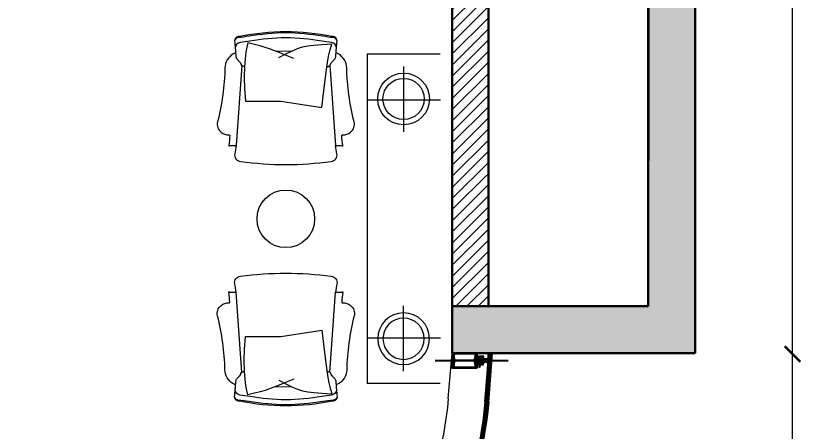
# Model space of a CAD drawing. Header units: metres. Extents: x -6536.4 to -6472.4, y -4878.1 to -4801.3.
# Drawn here: x -6494.467 to -6489.472, y -4828.938 to -4826.296 of the extents above; entities that cross this region are included whole.
import ezdxf

# ---------------------------------------------------------------- set-up
doc = ezdxf.new("R2010")
doc.units = ezdxf.units.M
doc.linetypes.add('CACHE2', pattern=[4.7625, 3.175, -1.5875])
doc.layers.get('DefPoints').update_dxf_attribs({"lineweight": 5, "true_color": 0x7a7a7a})
for name, color, linetype, lineweight in [('$0$A-Murs', 7, 'Continuous', 30), ('A-Murs', 7, 'Continuous', 30), ('A-MURS RIDEAUUX', 150, 'Continuous', 25), ('COTATION', 7, 'Continuous', 13), ('COTE', 1, 'Continuous', 18), ('MEUBLE', 103, 'Continuous', 9), ('MUR', 7, 'Continuous', 35), ('POLYLINE FP', 150, 'Continuous', 15)]:
    doc.layers.add(name, color=color, linetype=linetype, lineweight=lineweight)
doc.styles.add('AUDIT_D_110913140258-15', font='verdana.ttf')
doc.dimstyles.new('ABDOU  1-100', dxfattribs={"dimtxt": 0.3, "dimasz": 0.1, "dimexe": 1.8, "dimexo": 0, "dimgap": 0.05, "dimtad": 1, "dimdec": 0, "dimlfac": 100, "dimrnd": 0.01, "dimzin": 9, "dimdsep": 46, "dimtxsty": 'AUDIT_D_110913140258-15', "dimblk": 'ARCHTICK', "dimcen": 1.5, "dimse1": 1, "dimse2": 1, "dimclrd": 256, "dimclre": 256, "dimclrt": 256, "dimadec": 0, "dimazin": 0, "dimtfac": 10, "dimtdec": 0, "dimtix": 1, "dimtmove": 2, "dimatfit": 3, "dimldrblk": 'ARCHTICK', "dimfxl": 0.2, "dimtolj": 1, "dimlwd": -1, "dimarcsym": 0})
pattern_1 = [(45, (-9.6793684, 18.2487164), (-0.00088388348, 0.00088388348), []), (135, (-9.6793684, 18.2487164), (-0.00265165043, 0.00088388348), [0.003125, -0.001875])]

# ---------------------------------------------------------------- blocks, each defined once
blk = doc.blocks.new('A$C6B611F1D')
at = {"layer": 'COTE', "color": 0, "linetype": 'ByBlock', "lineweight": -2}
for p, q in [((-2.2, 0.6), (-2.2, -1.2)), ((1.5, 0.8), (-2, 0.8)), ((1.6, -1.2), (1.6, 0.6)), ((-2, -1.4), (1.5, -1.4))]:
    blk.add_line(p, q, dxfattribs=at)
for centre, start, end in [((-2, 0.6), 90, 180), ((1.5, 0.6), 0, 90), ((-2, -1.2), 180, 270), ((1.5, -1.2), 270, 0)]:
    blk.add_arc(centre, 0.15, start, end, dxfattribs=at)
blk = doc.blocks.new('*U130')
at = {"color": 0, "linetype": 'ByBlock'}
blk.add_lwpolyline([(0.0445, 0), (-0.0445, 0), (-0.0445, -0.0025, 0.366443), (-0.0424, -0.0049), (-0.009, -0.0105, -0.366443), (-0.0024, -0.0183), (-0.0024, -0.1341, -0.366443), (-0.009, -0.1419), (-0.0424, -0.1475, 0.366443), (-0.0445, -0.1499), (-0.0445, -0.1524), (0.0445, -0.1524), (0.0445, -0.1499, 0.366443), (0.0424, -0.1475), (0.009, -0.1419, -0.366443), (0.0024, -0.1341), (0.0024, -0.0183, -0.366443), (0.009, -0.0105), (0.0424, -0.0049, 0.366443), (0.0445, -0.0025)], format="xyb", close=True, dxfattribs=at)
blk = doc.blocks.new('profil111')
at = {"linetype": 'ByBlock', "lineweight": -2}
h = blk.add_hatch(dxfattribs=at)
h.set_pattern_fill('ANSI38', color=0, scale=0.01, style=0)
h.set_pattern_definition(pattern_1)
h.paths.add_polyline_path([(-0.0303, -0.2358), (-0.0324, -0.2296), (-0.0203, -0.2296), (-0.0175, -0.2358)])
h.paths.add_polyline_path([(-0.0154, -0.2358), (-0.0175, -0.2358), (-0.0203, -0.2296), (-0.0154, -0.2296)])
h.paths.add_polyline_path([(-0.0303, -0.2358), (-0.0326, -0.2358), (-0.0326, -0.2296), (-0.0324, -0.2296)])
h = blk.add_hatch(dxfattribs=at)
h.set_pattern_fill('ANSI38', color=0, scale=0.01, style=0)
h.set_pattern_definition(pattern_1)
h.paths.add_polyline_path([(0.0303, -0.2358), (0.0324, -0.2296), (0.0203, -0.2296), (0.0175, -0.2358)])
h.paths.add_polyline_path([(0.0154, -0.2358), (0.0175, -0.2358), (0.0203, -0.2296), (0.0154, -0.2296)])
h.paths.add_polyline_path([(0.0303, -0.2358), (0.0326, -0.2358), (0.0326, -0.2296), (0.0324, -0.2296)])
at = {"color": 0, "linetype": 'CACHE2', "lineweight": -2}
blk.add_line((0, 0.1089), (0, -0.3559), dxfattribs=at)
at = {"color": 0, "linetype": 'ByBlock', "lineweight": -2}
for p, q in [((-0.0457, 0), (0.0457, 0)), ((-0.0467, -0.1577), (-0.0467, -0.001)), ((-0.0447, -0.004), (-0.0447, -0.1427)), ((-0.0447, -0.004), (-0.0447, -0.0105)), ((-0.0447, -0.0105), (-0.0375, -0.0105)), ((-0.0427, -0.018), (-0.0447, -0.018)), ((0.0437, -0.003), (-0.0436, -0.003)), ((-0.0427, -0.012), (-0.0427, -0.018)), ((-0.0375, -0.012), (-0.0427, -0.012)), ((-0.0375, -0.0105), (-0.0375, -0.012)), ((0.0374, -0.0105), (0.0446, -0.0105)), ((0.0374, -0.012), (0.0374, -0.0105)), ((0.0426, -0.012), (0.0374, -0.012)), ((0.0426, -0.018), (0.0426, -0.012)), ((0.0446, -0.018), (0.0426, -0.018)), ((0.0446, -0.1427), (0.0446, -0.004)), ((0.0446, -0.0105), (0.0446, -0.004)), ((0.0466, -0.001), (0.0466, -0.1575)), ((-0.0447, -0.1427), (-0.0427, -0.1427)), ((-0.0427, -0.1427), (-0.0427, -0.1487)), ((-0.0427, -0.1487), (-0.0375, -0.1487)), ((-0.0375, -0.1487), (-0.0375, -0.1502)), ((0.0374, -0.1502), (0.0374, -0.1487)), ((0.0374, -0.1487), (0.0426, -0.1487)), ((0.0426, -0.1487), (0.0426, -0.1427)), ((0.0426, -0.1427), (0.0446, -0.1427)), ((-0.0052, -0.1577), (-0.0467, -0.1577)), ((-0.0375, -0.1502), (-0.0447, -0.1502)), ((-0.0447, -0.1502), (-0.0447, -0.1552)), ((-0.0445, -0.1554), (0.0444, -0.1554)), ((-0.0265, -0.1774), (-0.0265, -0.1961)), ((-0.0263, -0.1772), (-0.0242, -0.1772)), ((-0.0263, -0.1963), (-0.0242, -0.1963)), ((-0.026, -0.1579), (-0.026, -0.1725)), ((-0.0258, -0.1727), (-0.0227, -0.1727)), ((-0.0245, -0.1579), (-0.0245, -0.1665)), ((-0.0245, -0.171), (-0.0245, -0.1684)), ((-0.0142, -0.1667), (-0.0243, -0.1667)), ((-0.0243, -0.1682), (-0.0157, -0.1682)), ((-0.0243, -0.1712), (-0.0227, -0.1712)), ((-0.024, -0.1774), (-0.024, -0.1792)), ((-0.024, -0.1961), (-0.024, -0.1943)), ((-0.0219, -0.1794), (-0.0238, -0.1794)), ((-0.0219, -0.1941), (-0.0238, -0.1941)), ((-0.0225, -0.1714), (-0.0225, -0.1725)), ((-0.0217, -0.1774), (-0.0217, -0.1792)), ((-0.0217, -0.1943), (-0.0217, -0.1963)), ((-0.0215, -0.1772), (-0.0112, -0.1772)), ((-0.0215, -0.1965), (-0.0202, -0.1965)), ((-0.02, -0.1869), (-0.02, -0.186)), ((-0.02, -0.1963), (-0.02, -0.1869)), ((-0.0198, -0.1857), (-0.011, -0.1857)), ((-0.0198, -0.1867), (-0.0112, -0.1867)), ((-0.0175, -0.1725), (-0.0175, -0.1714)), ((-0.0173, -0.1712), (-0.0157, -0.1712)), ((-0.0142, -0.1727), (-0.0173, -0.1727)), ((-0.0155, -0.171), (-0.0155, -0.1684)), ((-0.014, -0.1669), (-0.014, -0.1725)), ((-0.011, -0.1774), (-0.011, -0.1865)), ((0.0124, -0.1798), (-0.0095, -0.1798)), ((-0.005, -0.1579), (-0.005, -0.1935)), ((-0.0048, -0.1937), (-0.0028, -0.1937)), ((-0.0026, -0.1579), (-0.0026, -0.1585)), ((-0.0026, -0.1585), (-0.0023, -0.1585)), ((-0.0026, -0.1593), (-0.0026, -0.1601)), ((-0.0023, -0.1593), (-0.0026, -0.1593)), ((-0.0026, -0.1601), (-0.0023, -0.1601)), ((-0.0026, -0.1609), (-0.0026, -0.1617)), ((-0.0023, -0.1609), (-0.0026, -0.1609)), ((-0.0026, -0.1617), (-0.0023, -0.1617)), ((-0.0026, -0.1625), (-0.0026, -0.1633)), ((-0.0023, -0.1625), (-0.0026, -0.1625)), ((-0.0026, -0.1633), (-0.0023, -0.1633)), ((-0.0026, -0.1641), (-0.0026, -0.1649)), ((-0.0023, -0.1641), (-0.0026, -0.1641)), ((-0.0026, -0.1649), (-0.0023, -0.1649)), ((-0.0026, -0.1657), (-0.0026, -0.1665)), ((-0.0023, -0.1657), (-0.0026, -0.1657)), ((-0.0026, -0.1665), (-0.0023, -0.1665)), ((-0.0026, -0.1673), (-0.0026, -0.1681)), ((-0.0023, -0.1673), (-0.0026, -0.1673)), ((-0.0026, -0.1681), (-0.0023, -0.1681)), ((-0.0023, -0.1689), (-0.0026, -0.1689)), ((-0.0026, -0.1689), (-0.0026, -0.1697)), ((-0.0026, -0.1697), (-0.0023, -0.1697)), ((-0.0023, -0.1705), (-0.0026, -0.1705)), ((-0.0026, -0.1705), (-0.0026, -0.1713)), ((-0.0026, -0.1713), (-0.0023, -0.1713)), ((-0.0023, -0.1721), (-0.0026, -0.1721)), ((-0.0026, -0.1721), (-0.0026, -0.1729)), ((-0.0026, -0.1729), (-0.0023, -0.1729)), ((-0.0023, -0.1737), (-0.0026, -0.1737)), ((-0.0026, -0.1737), (-0.0026, -0.174)), ((-0.0026, -0.1761), (-0.0026, -0.1755)), ((-0.0026, -0.1761), (-0.0023, -0.1761)), ((-0.0026, -0.1777), (-0.0026, -0.1769)), ((-0.0026, -0.1769), (-0.0023, -0.1769)), ((-0.0023, -0.1777), (-0.0026, -0.1777)), ((-0.0026, -0.1793), (-0.0026, -0.1785)), ((-0.0026, -0.1785), (-0.0023, -0.1785)), ((-0.0026, -0.1793), (-0.0023, -0.1793)), ((-0.0026, -0.1809), (-0.0026, -0.1801)), ((-0.0026, -0.1801), (-0.0023, -0.1801)), ((-0.0023, -0.1809), (-0.0026, -0.1809)), ((-0.0026, -0.1825), (-0.0026, -0.1817)), ((-0.0026, -0.1817), (-0.0023, -0.1817)), ((-0.0026, -0.1825), (-0.0023, -0.1825)), ((-0.0026, -0.1841), (-0.0026, -0.1833)), ((-0.0026, -0.1833), (-0.0023, -0.1833)), ((-0.0023, -0.1841), (-0.0026, -0.1841)), ((-0.0026, -0.1857), (-0.0026, -0.1849)), ((-0.0026, -0.1849), (-0.0023, -0.1849)), ((-0.0026, -0.1857), (-0.0023, -0.1857)), ((-0.0026, -0.1873), (-0.0026, -0.1865)), ((-0.0026, -0.1865), (-0.0023, -0.1865)), ((-0.0023, -0.1873), (-0.0026, -0.1873)), ((-0.0026, -0.1889), (-0.0026, -0.1881)), ((-0.0026, -0.1881), (-0.0023, -0.1881)), ((-0.0026, -0.1889), (-0.0023, -0.1889)), ((-0.0026, -0.1905), (-0.0026, -0.1897)), ((-0.0026, -0.1897), (-0.0023, -0.1897)), ((-0.0023, -0.1905), (-0.0026, -0.1905)), ((-0.0026, -0.1921), (-0.0026, -0.1913)), ((-0.0026, -0.1913), (-0.0023, -0.1913)), ((-0.0026, -0.1921), (-0.0023, -0.1921)), ((-0.0026, -0.1935), (-0.0026, -0.1929)), ((-0.0026, -0.1929), (-0.0023, -0.1929)), ((0.0024, -0.1577), (-0.0024, -0.1577)), ((-0.0024, -0.1742), (0.0019, -0.1742)), ((-0.0024, -0.1753), (0.0024, -0.1753)), ((-0.0021, -0.1587), (-0.0021, -0.1591)), ((-0.0021, -0.1603), (-0.0021, -0.1607)), ((-0.0021, -0.1619), (-0.0021, -0.1623)), ((-0.0021, -0.1635), (-0.0021, -0.1639)), ((-0.0021, -0.1651), (-0.0021, -0.1655)), ((-0.0021, -0.1667), (-0.0021, -0.1671)), ((-0.0021, -0.1683), (-0.0021, -0.1687)), ((-0.0021, -0.1699), (-0.0021, -0.1703)), ((-0.0021, -0.1715), (-0.0021, -0.1719)), ((-0.0021, -0.1731), (-0.0021, -0.1735)), ((-0.0021, -0.1767), (-0.0021, -0.1763)), ((-0.0021, -0.1783), (-0.0021, -0.1779)), ((-0.0021, -0.1799), (-0.0021, -0.1795)), ((-0.0021, -0.1815), (-0.0021, -0.1811)), ((-0.0021, -0.1831), (-0.0021, -0.1827)), ((-0.0021, -0.1847), (-0.0021, -0.1843)), ((-0.0021, -0.1863), (-0.0021, -0.1859)), ((-0.0021, -0.1879), (-0.0021, -0.1875)), ((-0.0021, -0.1895), (-0.0021, -0.1891)), ((-0.0021, -0.1911), (-0.0021, -0.1907)), ((-0.0021, -0.1927), (-0.0021, -0.1923)), ((0.0021, -0.1595), (0.0021, -0.1591)), ((0.0021, -0.1611), (0.0021, -0.1607)), ((0.0021, -0.1627), (0.0021, -0.1623)), ((0.0021, -0.1643), (0.0021, -0.1639)), ((0.0021, -0.1659), (0.0021, -0.1655)), ((0.0021, -0.1675), (0.0021, -0.1671)), ((0.0021, -0.1691), (0.0021, -0.1687)), ((0.0021, -0.1707), (0.0021, -0.1703)), ((0.0021, -0.1723), (0.0021, -0.1719)), ((0.0021, -0.174), (0.0021, -0.1735)), ((0.0021, -0.1771), (0.0021, -0.1767)), ((0.0021, -0.1787), (0.0021, -0.1783)), ((0.0021, -0.1803), (0.0021, -0.1799)), ((0.0021, -0.1819), (0.0021, -0.1815)), ((0.0021, -0.1835), (0.0021, -0.1831)), ((0.0021, -0.1851), (0.0021, -0.1847)), ((0.0021, -0.1867), (0.0021, -0.1863)), ((0.0021, -0.1883), (0.0021, -0.1879)), ((0.0021, -0.1899), (0.0021, -0.1895)), ((0.0021, -0.1915), (0.0021, -0.1911)), ((0.0021, -0.1931), (0.0021, -0.1927)), ((0.0023, -0.1589), (0.0026, -0.1589)), ((0.0026, -0.1597), (0.0023, -0.1597)), ((0.0023, -0.1605), (0.0026, -0.1605)), ((0.0026, -0.1613), (0.0023, -0.1613)), ((0.0023, -0.1621), (0.0026, -0.1621)), ((0.0026, -0.1629), (0.0023, -0.1629)), ((0.0023, -0.1637), (0.0026, -0.1637)), ((0.0026, -0.1645), (0.0023, -0.1645)), ((0.0023, -0.1653), (0.0026, -0.1653)), ((0.0026, -0.1661), (0.0023, -0.1661)), ((0.0023, -0.1669), (0.0026, -0.1669)), ((0.0026, -0.1677), (0.0023, -0.1677)), ((0.0023, -0.1685), (0.0026, -0.1685)), ((0.0026, -0.1693), (0.0023, -0.1693)), ((0.0023, -0.1701), (0.0026, -0.1701)), ((0.0026, -0.1709), (0.0023, -0.1709)), ((0.0023, -0.1717), (0.0026, -0.1717)), ((0.0026, -0.1725), (0.0023, -0.1725)), ((0.0023, -0.1733), (0.0026, -0.1733)), ((0.0026, -0.1765), (0.0023, -0.1765)), ((0.0026, -0.1773), (0.0023, -0.1773)), ((0.0023, -0.1781), (0.0026, -0.1781)), ((0.0026, -0.1789), (0.0023, -0.1789)), ((0.0026, -0.1797), (0.0023, -0.1797)), ((0.0026, -0.1805), (0.0023, -0.1805)), ((0.0023, -0.1813), (0.0026, -0.1813)), ((0.0026, -0.1821), (0.0023, -0.1821)), ((0.0026, -0.1829), (0.0023, -0.1829)), ((0.0026, -0.1837), (0.0023, -0.1837)), ((0.0023, -0.1845), (0.0026, -0.1845)), ((0.0026, -0.1853), (0.0023, -0.1853)), ((0.0026, -0.1861), (0.0023, -0.1861)), ((0.0026, -0.1869), (0.0023, -0.1869)), ((0.0023, -0.1877), (0.0026, -0.1877)), ((0.0026, -0.1885), (0.0023, -0.1885)), ((0.0026, -0.1893), (0.0023, -0.1893)), ((0.0026, -0.1901), (0.0023, -0.1901)), ((0.0023, -0.1909), (0.0026, -0.1909)), ((0.0026, -0.1917), (0.0023, -0.1917)), ((0.0026, -0.1925), (0.0023, -0.1925)), ((0.0026, -0.1933), (0.0023, -0.1933)), ((0.0026, -0.1589), (0.0026, -0.1579)), ((0.0026, -0.1605), (0.0026, -0.1597)), ((0.0026, -0.1621), (0.0026, -0.1613)), ((0.0026, -0.1637), (0.0026, -0.1629)), ((0.0026, -0.1653), (0.0026, -0.1645)), ((0.0026, -0.1669), (0.0026, -0.1661)), ((0.0026, -0.1685), (0.0026, -0.1677)), ((0.0026, -0.1701), (0.0026, -0.1693)), ((0.0026, -0.1717), (0.0026, -0.1709)), ((0.0026, -0.1733), (0.0026, -0.1725)), ((0.0026, -0.1765), (0.0026, -0.1755)), ((0.0026, -0.1781), (0.0026, -0.1773)), ((0.0026, -0.1797), (0.0026, -0.1789)), ((0.0026, -0.1813), (0.0026, -0.1805)), ((0.0026, -0.1829), (0.0026, -0.1821)), ((0.0026, -0.1845), (0.0026, -0.1837)), ((0.0026, -0.1861), (0.0026, -0.1853)), ((0.0026, -0.1877), (0.0026, -0.1869)), ((0.0026, -0.1893), (0.0026, -0.1885)), ((0.0026, -0.1909), (0.0026, -0.1901)), ((0.0026, -0.1925), (0.0026, -0.1917)), ((0.0026, -0.1935), (0.0026, -0.1933)), ((0.0028, -0.1937), (0.0048, -0.1937)), ((0.005, -0.1935), (0.005, -0.1579)), ((0.005, -0.1579), (0.005, -0.1935)), ((0.0052, -0.1577), (0.0109, -0.1577)), ((0.0052, -0.1577), (0.0464, -0.1577)), ((0.011, -0.1774), (0.011, -0.1865)), ((0.0198, -0.1857), (0.011, -0.1857)), ((0.0149, -0.1664), (0.0111, -0.1578)), ((0.0215, -0.1772), (0.0112, -0.1772)), ((0.0198, -0.1867), (0.0112, -0.1867)), ((0.0138, -0.1669), (0.0138, -0.1727)), ((0.014, -0.1667), (0.0147, -0.1667)), ((0.014, -0.1669), (0.014, -0.1725)), ((0.0243, -0.1667), (0.0142, -0.1667)), ((0.0142, -0.1727), (0.0173, -0.1727)), ((0.0155, -0.171), (0.0155, -0.1684)), ((0.0243, -0.1682), (0.0157, -0.1682)), ((0.0173, -0.1712), (0.0157, -0.1712)), ((0.0175, -0.1725), (0.0175, -0.1714)), ((0.02, -0.1767), (0.02, -0.1755)), ((0.02, -0.1869), (0.02, -0.186)), ((0.02, -0.1963), (0.02, -0.1869)), ((0.0451, -0.1753), (0.0202, -0.1753)), ((0.0215, -0.1965), (0.0202, -0.1965)), ((0.0217, -0.1774), (0.0217, -0.1792)), ((0.0217, -0.1943), (0.0217, -0.1963)), ((0.0219, -0.1794), (0.0238, -0.1794)), ((0.0219, -0.1941), (0.0238, -0.1941)), ((0.0225, -0.1714), (0.0225, -0.1725)), ((0.0243, -0.1712), (0.0227, -0.1712)), ((0.0227, -0.1727), (0.0258, -0.1727)), ((0.024, -0.1774), (0.024, -0.1792)), ((0.024, -0.1961), (0.024, -0.1943)), ((0.0263, -0.1772), (0.0242, -0.1772)), ((0.0263, -0.1963), (0.0242, -0.1963)), ((0.0245, -0.1577), (0.0245, -0.1665)), ((0.0245, -0.171), (0.0245, -0.1684)), ((0.026, -0.1577), (0.026, -0.1725)), ((0.0265, -0.1774), (0.0265, -0.1961)), ((0.0446, -0.1502), (0.0374, -0.1502)), ((0.0446, -0.1552), (0.0446, -0.1502)), ((-0.0326, -0.2296), (-0.0326, -0.2359)), ((-0.0326, -0.2296), (-0.0154, -0.2296)), ((-0.0154, -0.2359), (-0.0154, -0.2296)), ((-0.0109, -0.2359), (-0.0109, -0.2294)), ((-0.0107, -0.2039), (-0.0107, -0.2062)), ((-0.0107, -0.2085), (-0.0107, -0.2062)), ((-0.0107, -0.2189), (-0.0107, -0.2213)), ((-0.0107, -0.2236), (-0.0107, -0.2213)), ((-0.0093, -0.203), (-0.0105, -0.2036)), ((-0.0093, -0.2093), (-0.0105, -0.2088)), ((-0.0093, -0.2181), (-0.0105, -0.2187)), ((-0.0093, -0.2244), (-0.0105, -0.2239)), ((-0.01, -0.2011), (-0.01, -0.1999)), ((-0.0083, -0.2014), (-0.0097, -0.2014)), ((-0.009, -0.2034), (-0.009, -0.2032)), ((-0.009, -0.209), (-0.009, -0.2091)), ((-0.009, -0.2185), (-0.009, -0.2183)), ((-0.009, -0.2241), (-0.009, -0.2242)), ((-0.0083, -0.2037), (-0.0087, -0.2037)), ((-0.0083, -0.2087), (-0.0087, -0.2087)), ((-0.0083, -0.2188), (-0.0087, -0.2188)), ((-0.0083, -0.2238), (-0.0087, -0.2238)), ((-0.008, -0.2034), (-0.008, -0.2017)), ((-0.008, -0.209), (-0.008, -0.2108)), ((-0.008, -0.2185), (-0.008, -0.2168)), ((-0.008, -0.2241), (-0.008, -0.2259)), ((-0.0078, -0.211), (-0.0065, -0.211)), ((-0.0078, -0.2261), (-0.0065, -0.2261)), ((-0.0077, -0.2165), (-0.0065, -0.2165)), ((-0.0055, -0.2049), (-0.0055, -0.2006)), ((-0.0055, -0.2075), (-0.0055, -0.21)), ((-0.0055, -0.22), (-0.0055, -0.2175)), ((-0.0055, -0.22), (-0.0055, -0.2175)), ((-0.0055, -0.2225), (-0.0055, -0.2251)), ((-0.0052, -0.2052), (0.0021, -0.2058)), ((-0.0052, -0.2072), (0.0021, -0.2066)), ((-0.0052, -0.2203), (0.0021, -0.2209)), ((-0.0052, -0.2222), (0.0021, -0.2217)), ((0.0052, -0.2052), (-0.0021, -0.2058)), ((0.0052, -0.2072), (-0.0021, -0.2066)), ((0.0052, -0.2203), (-0.0021, -0.2209)), ((0.0052, -0.2222), (-0.0021, -0.2217)), ((0.0055, -0.2049), (0.0055, -0.2006)), ((0.0055, -0.2049), (0.0055, -0.2006)), ((0.0055, -0.2075), (0.0055, -0.21)), ((0.0055, -0.2075), (0.0055, -0.21)), ((0.0055, -0.22), (0.0055, -0.2175)), ((0.0055, -0.22), (0.0055, -0.2175)), ((0.0055, -0.22), (0.0055, -0.2175)), ((0.0055, -0.22), (0.0055, -0.2175)), ((0.0055, -0.2225), (0.0055, -0.2251)), ((0.0055, -0.2225), (0.0055, -0.2251)), ((0.0078, -0.211), (0.0065, -0.211)), ((0.0078, -0.211), (0.0065, -0.211)), ((0.0077, -0.2165), (0.0065, -0.2165)), ((0.0077, -0.2165), (0.0065, -0.2165)), ((0.0077, -0.2261), (0.0065, -0.2261)), ((0.0078, -0.2261), (0.0065, -0.2261)), ((0.008, -0.2034), (0.008, -0.2017)), ((0.008, -0.2034), (0.008, -0.2017)), ((0.008, -0.209), (0.008, -0.2108)), ((0.008, -0.209), (0.008, -0.2108)), ((0.008, -0.2185), (0.008, -0.2168)), ((0.008, -0.2185), (0.008, -0.2168)), ((0.008, -0.2241), (0.008, -0.2258)), ((0.008, -0.2241), (0.008, -0.2259)), ((0.0083, -0.2014), (0.0097, -0.2014)), ((0.0083, -0.2014), (0.0097, -0.2014)), ((0.0083, -0.2037), (0.0087, -0.2037)), ((0.0083, -0.2037), (0.0087, -0.2037)), ((0.0083, -0.2087), (0.0087, -0.2087)), ((0.0083, -0.2087), (0.0087, -0.2087)), ((0.0083, -0.2188), (0.0087, -0.2188)), ((0.0083, -0.2188), (0.0087, -0.2188)), ((0.0083, -0.2238), (0.0087, -0.2238)), ((0.0083, -0.2238), (0.0087, -0.2238)), ((0.009, -0.2034), (0.009, -0.2032)), ((0.009, -0.2034), (0.009, -0.2032)), ((0.009, -0.209), (0.009, -0.2091)), ((0.009, -0.209), (0.009, -0.2091)), ((0.009, -0.2185), (0.009, -0.2183)), ((0.009, -0.2185), (0.009, -0.2183)), ((0.009, -0.2241), (0.009, -0.2242)), ((0.009, -0.2241), (0.009, -0.2242)), ((0.0093, -0.203), (0.0105, -0.2036)), ((0.0093, -0.203), (0.0105, -0.2036)), ((0.0093, -0.2093), (0.0105, -0.2088)), ((0.0093, -0.2093), (0.0105, -0.2088)), ((0.0093, -0.2181), (0.0105, -0.2187)), ((0.0093, -0.2181), (0.0105, -0.2187)), ((0.0093, -0.2244), (0.0105, -0.2239)), ((0.0093, -0.2244), (0.0105, -0.2239)), ((0.01, -0.2011), (0.01, -0.1999)), ((0.01, -0.2011), (0.01, -0.1999)), ((0.0107, -0.2039), (0.0107, -0.2062)), ((0.0107, -0.2039), (0.0107, -0.2062)), ((0.0107, -0.2085), (0.0107, -0.2062)), ((0.0107, -0.2085), (0.0107, -0.2062)), ((0.0107, -0.2189), (0.0107, -0.2213)), ((0.0107, -0.2189), (0.0107, -0.2213)), ((0.0107, -0.2236), (0.0107, -0.2213)), ((0.0107, -0.2236), (0.0107, -0.2213)), ((0.0109, -0.2359), (0.0109, -0.2294)), ((0.0326, -0.2296), (0.0154, -0.2296)), ((0.0154, -0.2359), (0.0154, -0.2296)), ((0.0326, -0.2296), (0.0326, -0.2359))]:
    blk.add_line(p, q, dxfattribs=at)
at = {"color": 0, "linetype": 'ByBlock', "lineweight": -2, "ltscale": 10}
blk.add_lwpolyline([(0.005, -0.1554), (-0.005, -0.1554), (-0.005, -0.1827), (0.005, -0.1827)], close=True, dxfattribs=at)
at = {"color": 0, "linetype": 'ByBlock', "lineweight": -2}
for centre, radius, start, end in [((-0.0457, -0.001), 0.001, 90, 180), ((0.0457, -0.001), 0.001, 0, 90), ((-0.0436, -0.004), 0.001, 90, 180), ((0.0437, -0.004), 0.001, 0, 90), ((-0.0263, -0.1774), 0.0002, 90, 180), ((-0.0263, -0.1961), 0.0002, 180, 270), ((-0.0258, -0.1725), 0.0002, 180, 270), ((-0.0243, -0.1579), 0.0002, 90, 180), ((-0.0243, -0.1665), 0.0002, 180, 270), ((-0.0243, -0.1684), 0.0002, 90, 180), ((-0.0243, -0.171), 0.0002, 180, 270), ((-0.0242, -0.1774), 0.0002, 0, 90), ((-0.0242, -0.1961), 0.0002, 270, 0), ((-0.0238, -0.1792), 0.0002, 180, 270), ((-0.0238, -0.1943), 0.0002, 90, 180), ((-0.0227, -0.1714), 0.0002, 0, 90), ((-0.0227, -0.1725), 0.0002, 270, 0), ((-0.0219, -0.1792), 0.0002, 270, 0), ((-0.0219, -0.1943), 0.0002, 0, 90), ((-0.0215, -0.1774), 0.0002, 90, 180), ((-0.0215, -0.1963), 0.0002, 180, 270), ((-0.0202, -0.1963), 0.0002, 270, 0), ((-0.0198, -0.186), 0.0002, 90, 180), ((-0.0198, -0.1869), 0.0002, 90, 180), ((-0.0173, -0.1714), 0.0002, 90, 180), ((-0.0173, -0.1725), 0.0002, 180, 270), ((-0.0157, -0.1684), 0.0002, 0, 90), ((-0.0157, -0.171), 0.0002, 270, 0), ((-0.0142, -0.1669), 0.0002, 0, 90), ((-0.0142, -0.1725), 0.0002, 270, 0), ((-0.0112, -0.1774), 0.0002, 0, 90), ((-0.0112, -0.1865), 0.0002, 270, 0), ((-0.009, -0.1999), 0.001, 131.0402, 180), ((-0.0021, -0.2077), 0.0114, 87.0753, 131.2166), ((-0.0059, -0.1996), 0.0008, 140.3872, 276.843), ((-0.0021, -0.2025), 0.0056, 82.9815, 142.3345), ((-0.0052, -0.1579), 0.0002, 0, 90), ((-0.0048, -0.1935), 0.0002, 180, 270), ((-0.0028, -0.1935), 0.0002, 270, 0), ((-0.0024, -0.1579), 0.0002, 90, 180), ((-0.0024, -0.174), 0.0002, 180, 270), ((-0.0024, -0.1755), 0.0002, 90, 180), ((-0.0023, -0.1587), 0.0002, 0, 90), ((-0.0023, -0.1591), 0.0002, 270, 0), ((-0.0023, -0.1603), 0.0002, 0, 90), ((-0.0023, -0.1607), 0.0002, 270, 0), ((-0.0023, -0.1619), 0.0002, 0, 90), ((-0.0023, -0.1623), 0.0002, 270, 0), ((-0.0023, -0.1635), 0.0002, 0, 90), ((-0.0023, -0.1639), 0.0002, 270, 0), ((-0.0023, -0.1651), 0.0002, 0, 90), ((-0.0023, -0.1655), 0.0002, 270, 0), ((-0.0023, -0.1667), 0.0002, 0, 90), ((-0.0023, -0.1671), 0.0002, 270, 0), ((-0.0023, -0.1683), 0.0002, 0, 90), ((-0.0023, -0.1687), 0.0002, 270, 0), ((-0.0023, -0.1699), 0.0002, 0, 90), ((-0.0023, -0.1703), 0.0002, 270, 0), ((-0.0023, -0.1715), 0.0002, 0, 90), ((-0.0023, -0.1719), 0.0002, 270, 0), ((-0.0023, -0.1731), 0.0002, 0, 90), ((-0.0023, -0.1735), 0.0002, 270, 0), ((-0.0023, -0.1763), 0.0002, 0, 90), ((-0.0023, -0.1767), 0.0002, 270, 0), ((-0.0023, -0.1779), 0.0002, 0, 90), ((-0.0023, -0.1783), 0.0002, 270, 0), ((-0.0023, -0.1795), 0.0002, 0, 90), ((-0.0023, -0.1799), 0.0002, 270, 0), ((-0.0023, -0.1811), 0.0002, 0, 90), ((-0.0023, -0.1815), 0.0002, 270, 0), ((-0.0023, -0.1827), 0.0002, 0, 90), ((-0.0023, -0.1831), 0.0002, 270, 0), ((-0.0023, -0.1843), 0.0002, 0, 90), ((-0.0023, -0.1847), 0.0002, 270, 0), ((-0.0023, -0.1859), 0.0002, 0, 90), ((-0.0023, -0.1863), 0.0002, 270, 0), ((-0.0023, -0.1875), 0.0002, 0, 90), ((-0.0023, -0.1879), 0.0002, 270, 0), ((-0.0023, -0.1891), 0.0002, 0, 90), ((-0.0023, -0.1895), 0.0002, 270, 0), ((-0.0023, -0.1907), 0.0002, 0, 90), ((-0.0023, -0.1911), 0.0002, 270, 0), ((-0.0023, -0.1923), 0.0002, 0, 90), ((-0.0023, -0.1927), 0.0002, 270, 0), ((-0.0015, -0.1966), 0.0003, 291.1235, 94.7745), ((0.0015, -0.1966), 0.0003, 85.2255, 248.8765), ((0.0021, -0.2025), 0.0056, 37.6655, 97.0185), ((0.0021, -0.2077), 0.0114, 48.7834, 92.9247), ((0.0019, -0.174), 0.0002, 270, 0), ((0.0023, -0.1591), 0.0002, 90, 180), ((0.0023, -0.1595), 0.0002, 180, 270), ((0.0023, -0.1607), 0.0002, 90, 180), ((0.0023, -0.1611), 0.0002, 180, 270), ((0.0023, -0.1623), 0.0002, 90, 180), ((0.0023, -0.1627), 0.0002, 180, 270), ((0.0023, -0.1639), 0.0002, 90, 180), ((0.0023, -0.1643), 0.0002, 180, 270), ((0.0023, -0.1655), 0.0002, 90, 180), ((0.0023, -0.1659), 0.0002, 180, 270), ((0.0023, -0.1671), 0.0002, 90, 180), ((0.0023, -0.1675), 0.0002, 180, 270), ((0.0023, -0.1687), 0.0002, 90, 180), ((0.0023, -0.1691), 0.0002, 180, 270), ((0.0023, -0.1703), 0.0002, 90, 180), ((0.0023, -0.1707), 0.0002, 180, 270), ((0.0023, -0.1719), 0.0002, 90, 180), ((0.0023, -0.1723), 0.0002, 180, 270), ((0.0023, -0.1735), 0.0002, 90, 180), ((0.0023, -0.1767), 0.0002, 90, 180), ((0.0023, -0.1771), 0.0002, 180, 270), ((0.0023, -0.1783), 0.0002, 90, 180), ((0.0023, -0.1787), 0.0002, 180, 270), ((0.0023, -0.1799), 0.0002, 90, 180), ((0.0023, -0.1803), 0.0002, 180, 270), ((0.0023, -0.1815), 0.0002, 90, 180), ((0.0023, -0.1819), 0.0002, 180, 270), ((0.0023, -0.1831), 0.0002, 90, 180), ((0.0023, -0.1835), 0.0002, 180, 270), ((0.0023, -0.1847), 0.0002, 90, 180), ((0.0023, -0.1851), 0.0002, 180, 270), ((0.0023, -0.1863), 0.0002, 90, 180), ((0.0023, -0.1867), 0.0002, 180, 270), ((0.0023, -0.1879), 0.0002, 90, 180), ((0.0023, -0.1883), 0.0002, 180, 270), ((0.0023, -0.1895), 0.0002, 90, 180), ((0.0023, -0.1899), 0.0002, 180, 270), ((0.0023, -0.1911), 0.0002, 90, 180), ((0.0023, -0.1915), 0.0002, 180, 270), ((0.0023, -0.1927), 0.0002, 90, 180), ((0.0023, -0.1931), 0.0002, 180, 270), ((0.0024, -0.1579), 0.0002, 0, 90), ((0.0024, -0.1755), 0.0002, 0, 90), ((0.0028, -0.1935), 0.0002, 180, 270), ((0.0048, -0.1935), 0.0002, 270, 0), ((0.0052, -0.1579), 0.0002, 90, 180), ((0.0052, -0.1579), 0.0002, 90, 180), ((0.0059, -0.1996), 0.0008, 263.157, 39.6128), ((0.0059, -0.1996), 0.0008, 263.157, 39.6128), ((0.009, -0.1999), 0.001, 0, 48.9598), ((0.009, -0.1999), 0.001, 0, 48.9598), ((0.0109, -0.1579), 0.0002, 23.9625, 90), ((0.0112, -0.1774), 0.0002, 90, 180), ((0.0112, -0.1865), 0.0002, 180, 270), ((0.014, -0.1669), 0.0002, 90, 180), ((0.0142, -0.1669), 0.0002, 90, 180), ((0.0142, -0.1725), 0.0002, 180, 270), ((0.0147, -0.1665), 0.0002, 270, 23.9625), ((0.0157, -0.1684), 0.0002, 90, 180), ((0.0157, -0.171), 0.0002, 180, 270), ((0.0173, -0.1714), 0.0002, 0, 90), ((0.0173, -0.1725), 0.0002, 270, 0), ((0.0198, -0.186), 0.0002, 0, 90), ((0.0198, -0.1869), 0.0002, 0, 90), ((0.0202, -0.1755), 0.0002, 90, 180), ((0.0202, -0.1963), 0.0002, 180, 270), ((0.0215, -0.1774), 0.0002, 0, 90), ((0.0215, -0.1963), 0.0002, 270, 0), ((0.0219, -0.1792), 0.0002, 180, 270), ((0.0219, -0.1943), 0.0002, 90, 180), ((0.0227, -0.1714), 0.0002, 90, 180), ((0.0227, -0.1725), 0.0002, 180, 270), ((0.0238, -0.1792), 0.0002, 270, 0), ((0.0238, -0.1943), 0.0002, 0, 90), ((0.0242, -0.1774), 0.0002, 90, 180), ((0.0242, -0.1961), 0.0002, 180, 270), ((0.0243, -0.1665), 0.0002, 270, 0), ((0.0243, -0.1684), 0.0002, 0, 90), ((0.0243, -0.171), 0.0002, 270, 0), ((0.0258, -0.1725), 0.0002, 270, 0), ((0.0263, -0.1774), 0.0002, 0, 90), ((0.0263, -0.1961), 0.0002, 270, 0), ((0.0444, -0.1552), 0.0002, 270, 0), ((0.0451, -0.1755), 0.0002, 0, 90), ((0.0464, -0.1575), 0.0002, 270, 0), ((-0.0104, -0.2039), 0.0003, 118.0538, 180), ((-0.0104, -0.2085), 0.0003, 180, 241.9462), ((-0.0104, -0.2189), 0.0003, 118.0538, 180), ((-0.0104, -0.2236), 0.0003, 180, 241.9462), ((-0.0097, -0.2011), 0.0003, 180, 270), ((-0.0092, -0.2032), 0.0002, 0, 118.0538), ((-0.0092, -0.2091), 0.0002, 241.9462, 0), ((-0.0092, -0.2183), 0.0002, 0, 118.0538), ((-0.0092, -0.2242), 0.0002, 241.9462, 0), ((-0.0087, -0.2034), 0.0003, 180, 270), ((-0.0087, -0.209), 0.0003, 90, 180), ((-0.0087, -0.2185), 0.0003, 180, 270), ((-0.0087, -0.2241), 0.0003, 90, 180), ((-0.0083, -0.2017), 0.0003, 0, 90), ((-0.0083, -0.2034), 0.0003, 270, 0), ((-0.0083, -0.209), 0.0003, 0, 90), ((-0.0083, -0.2185), 0.0003, 270, 0), ((-0.0083, -0.2241), 0.0003, 0, 90), ((-0.0078, -0.2108), 0.0002, 180, 270), ((-0.0077, -0.2168), 0.0003, 90, 180), ((-0.0078, -0.2259), 0.0002, 180, 270), ((-0.0065, -0.21), 0.001, 270, 0), ((-0.0065, -0.2175), 0.001, 0, 90), ((-0.0065, -0.2251), 0.001, 270, 0), ((-0.0058, -0.2006), 0.0003, 0, 96.843), ((-0.0052, -0.2049), 0.0003, 180, 265.4588), ((-0.0052, -0.2075), 0.0003, 94.5412, 180), ((-0.0052, -0.22), 0.0003, 180, 265.4588), ((-0.0052, -0.2225), 0.0003, 94.5412, 180), ((-0.0021, -0.2062), 0.0004, 97.4777, 262.5223), ((-0.0021, -0.2213), 0.0004, 97.4777, 262.5223), ((0.0021, -0.2062), 0.0004, 277.4777, 82.5223), ((0.0021, -0.2213), 0.0004, 277.4777, 82.5223), ((0.0052, -0.2049), 0.0003, 274.5412, 0), ((0.0052, -0.2049), 0.0003, 274.5412, 0), ((0.0052, -0.2075), 0.0003, 0, 85.4588), ((0.0052, -0.2075), 0.0003, 0, 85.4588), ((0.0052, -0.22), 0.0003, 274.5412, 0), ((0.0052, -0.22), 0.0003, 274.5412, 0), ((0.0052, -0.2225), 0.0003, 0, 85.4588), ((0.0052, -0.2225), 0.0003, 0, 85.4588), ((0.0058, -0.2006), 0.0003, 83.157, 180), ((0.0058, -0.2006), 0.0003, 83.157, 180), ((0.0065, -0.21), 0.001, 180, 270), ((0.0065, -0.21), 0.001, 180, 270), ((0.0065, -0.2175), 0.001, 90, 180), ((0.0065, -0.2175), 0.001, 90, 180), ((0.0065, -0.2251), 0.001, 180, 270), ((0.0065, -0.2251), 0.001, 180, 270), ((0.0077, -0.2168), 0.0003, 0, 90), ((0.0077, -0.2168), 0.0003, 0, 90), ((0.0077, -0.2258), 0.0003, 270, 0), ((0.0078, -0.2108), 0.0002, 270, 0), ((0.0078, -0.2108), 0.0002, 270, 0), ((0.0078, -0.2259), 0.0002, 270, 0), ((0.0083, -0.2017), 0.0003, 90, 180), ((0.0083, -0.2017), 0.0003, 90, 180), ((0.0083, -0.2034), 0.0003, 180, 270), ((0.0083, -0.2034), 0.0003, 180, 270), ((0.0083, -0.209), 0.0003, 90, 180), ((0.0083, -0.209), 0.0003, 90, 180), ((0.0083, -0.2185), 0.0003, 180, 270), ((0.0083, -0.2185), 0.0003, 180, 270), ((0.0083, -0.2241), 0.0003, 90, 180), ((0.0083, -0.2241), 0.0003, 90, 180), ((0.0087, -0.2034), 0.0003, 270, 0), ((0.0087, -0.2034), 0.0003, 270, 0), ((0.0087, -0.209), 0.0003, 0, 90), ((0.0087, -0.209), 0.0003, 0, 90), ((0.0087, -0.2185), 0.0003, 270, 0), ((0.0087, -0.2185), 0.0003, 270, 0), ((0.0087, -0.2241), 0.0003, 0, 90), ((0.0087, -0.2241), 0.0003, 0, 90), ((0.0092, -0.2032), 0.0002, 61.9462, 180), ((0.0092, -0.2032), 0.0002, 61.9462, 180), ((0.0092, -0.2091), 0.0002, 180, 298.0538), ((0.0092, -0.2091), 0.0002, 180, 298.0538), ((0.0092, -0.2183), 0.0002, 61.9462, 180), ((0.0092, -0.2183), 0.0002, 61.9462, 180), ((0.0092, -0.2242), 0.0002, 180, 298.0538), ((0.0092, -0.2242), 0.0002, 180, 298.0538), ((0.0097, -0.2011), 0.0003, 270, 0), ((0.0097, -0.2011), 0.0003, 270, 0), ((0.0104, -0.2039), 0.0003, 0, 61.9462), ((0.0104, -0.2039), 0.0003, 0, 61.9462), ((0.0104, -0.2085), 0.0003, 298.0538, 0), ((0.0104, -0.2085), 0.0003, 298.0538, 0), ((0.0104, -0.2189), 0.0003, 0, 61.9462), ((0.0104, -0.2189), 0.0003, 0, 61.9462), ((0.0104, -0.2236), 0.0003, 298.0538, 0), ((0.0104, -0.2236), 0.0003, 298.0538, 0)]:
    blk.add_arc(centre, radius, start, end, dxfattribs=at)
blk.add_blockref('*U130', (0, -0.003), dxfattribs=at)
at = {"color": 0, "linetype": 'ByBlock', "lineweight": -2, "yscale": 0.002, "zscale": 0.002}
for p, xscale in [((-0.0396, -0.2309), -0.002), ((0.0396, -0.2309), 0.002)]:
    blk.add_blockref('A$C6B611F1D', p, dxfattribs=dict(at, xscale=xscale))
blk = doc.blocks.new('voile01 (5)_5')
at = {"layer": 'A-Murs', "linetype": 'Continuous', "lineweight": 0}
for points in [[(5.1668, 0.6422), (4.8668, 0.6422), (4.8668, -0.6028), (5.1668, -0.9028)], [(5.1668, -0.9028), (4.8668, -0.6028), (-0.5332, -0.6028), (-0.8332, -0.9028)]]:
    blk.add_hatch(color=7, dxfattribs=at).paths.add_polyline_path(points, flags=0)
at = {"layer": 'A-Murs', "color": 7, "linetype": 'Continuous', "lineweight": 30}
for p, q in [((5.1668, 0.6422), (4.8668, 0.6422)), ((4.8668, 0.6422), (4.8668, -0.6028)), ((5.1668, -0.9028), (5.1668, 0.6422)), ((4.8668, -0.6028), (-0.5332, -0.6028)), ((-0.8332, -0.9028), (5.1668, -0.9028))]:
    blk.add_line(p, q, dxfattribs=at)
blk = doc.blocks.new('_ArchTick')
at = {"color": 0, "linetype": 'ByBlock', "const_width": 0.15}
blk.add_lwpolyline([(-0.5, -0.5), (0.5, 0.5)], dxfattribs=at)
blk = doc.blocks.new('*D966')
at = {"layer": 'COTATION', "transparency": 16777216}
blk.add_line((-6489.5276, -4838.2012), (-6489.5276, -4828.4465), dxfattribs=at)
at = {"layer": 'DefPoints', "color": 0, "transparency": 16777216}
for p in [(-6490.1467, -4828.4465, 17228.0263), (-6489.5276, -4828.4465), (-6491.4617, -4838.2012, 17228.0263)]:
    blk.add_point(p, dxfattribs=at)
at = {"layer": 'COTATION', "transparency": 16777216, "xscale": 0.1, "yscale": 0.1, "zscale": 0.1}
for p, rotation in [((-6489.5276, -4828.4465), 90), ((-6489.5276, -4838.2012), 270)]:
    blk.add_blockref('_ArchTick', p, dxfattribs=dict(at, rotation=rotation))
at = {"layer": 'COTATION', "transparency": 16777216, "insert": (-6489.7337, -4833.3238), "char_height": 0.3, "attachment_point": 5, "rotation": 90, "style": 'AUDIT_D_110913140258-15'}
blk.add_mtext('\\A1;975', dxfattribs=at)
blk = doc.blocks.new('*D967')
at = {"layer": 'COTATION', "transparency": 16777216}
blk.add_line((-6489.5276, -4828.4465), (-6489.5276, -4822.4465), dxfattribs=at)
at = {"layer": 'DefPoints', "color": 0, "transparency": 16777216}
for p in [(-6490.1451, -4822.4465, -7.8149), (-6489.5276, -4822.4465), (-6490.1467, -4828.4465, 17228.0263)]:
    blk.add_point(p, dxfattribs=at)
at = {"layer": 'COTATION', "transparency": 16777216, "xscale": 0.1, "yscale": 0.1, "zscale": 0.1}
for p, rotation in [((-6489.5276, -4822.4465), 90), ((-6489.5276, -4828.4465), 270)]:
    blk.add_blockref('_ArchTick', p, dxfattribs=dict(at, rotation=rotation))
at = {"layer": 'COTATION', "transparency": 16777216, "insert": (-6489.7337, -4825.4465), "char_height": 0.3, "attachment_point": 5, "rotation": 90, "style": 'AUDIT_D_110913140258-15'}
blk.add_mtext('\\A1;600', dxfattribs=at)
blk = doc.blocks.new('A$C37B932B9')
at = {"color": 0, "linetype": 'ByBlock', "lineweight": -2, "ltscale": 0.03}
blk.add_lwpolyline([(0.3608, 0.3293, 0.003233), (0.3598, 0.3385, 0.406498), (0.3324, 0.3608, -0.000001), (0.2843, 0.3565, -0.000003), (0.2562, 0.354, -0.007204), (0.249, 0.3712, 0.251903), (0.1616, 0.4219, -0.053419), (-0.1811, 0.4687, 0.307004), (-0.2483, 0.4463, 0.170268), (-0.2647, 0.3963, -0.502371), (-0.2692, 0.3912, -0.027921), (-0.3322, 0.3972, 0.906518), (-0.333, 0.3909), (-0.3328, 0.3569, 0.886473), (-0.333, 0.3506, 0.015111), (-0.3858, 0.3599, 0.434298), (-0.4334, 0.3236, 0.06918), (-0.4334, -0.2537, 0.434298), (-0.3858, -0.29, 0.015111), (-0.333, -0.2807, 0.886473), (-0.3328, -0.287), (-0.333, -0.321, 0.906518), (-0.3322, -0.3273, -0.027921), (-0.2692, -0.3213, -0.502371), (-0.2647, -0.3264, 0.170268), (-0.2483, -0.3764, 0.307004), (-0.1811, -0.3988, -0.053419), (0.1616, -0.352, 0.251903), (0.249, -0.3013, -0.007204), (0.2562, -0.2841, -0.000003), (0.2843, -0.2865, -0.000001), (0.3324, -0.2909, 0.406498), (0.3598, -0.2686, 0.003233), (0.3608, -0.2594, 0.099527)], format="xyb", close=True, dxfattribs=at)
at = {"color": 0, "linetype": 'ByBlock', "lineweight": -2}
for points in [[(0.1773, 0.3147), (-0.333, 0.3506)], [(0.3206, 0.2766), (0.3125, 0.2784), (0.2927, 0.2828), (0.2616, 0.2883), (0.2196, 0.2938), (0.1669, 0.298), (0.1039, 0.2997), (0.0309, 0.2976), (-0.0508, 0.2905)], [(-0.0508, 0.2905), (-0.0497, 0.0661)], [(0.22, -0.0151), (0.2421, 0.0369), (0.2592, 0.0778), (0.2724, 0.1108), (0.2829, 0.1394), (0.2918, 0.1671), (0.3004, 0.1973), (0.3098, 0.2334), (0.3206, 0.2766)], [(-0.0497, 0.0661), (-0.0903, -0.1932)], [(0.2266, 0.0791), (0.2516, 0.0314), (0.2706, -0.0068), (0.2845, -0.0395), (0.2944, -0.0705), (0.3013, -0.104), (0.3062, -0.1438), (0.3102, -0.1938), (0.3144, -0.2581)], [(-0.0903, -0.1932), (0.0152, -0.2063), (0.1013, -0.2172), (0.165, -0.2256), (0.2109, -0.2324), (0.2439, -0.2382), (0.269, -0.2439), (0.2908, -0.2503), (0.3144, -0.2581)], [(0.1773, -0.2448), (-0.333, -0.2807)]]:
    blk.add_lwpolyline(points, dxfattribs=at)
for points in [[(0.2562, 0.354, -0.006956), (0.2369, 0.3526, 0.019532), (0.2271, 0.3517, 0.125305), (0.224, 0.3504, 0.022534), (0.2094, 0.3387, 0.016462), (0.2048, 0.3344, -0.011585), (0.1985, 0.3282, -0.079222), (0.1874, 0.3209, -0.007109), (0.1853, 0.32, 0.290452), (0.1698, 0.2978, 0.290452)], [(0.286, -0.2867, 0.364358), (0.3231, -0.2555, -0.015143), (0.3314, -0.1936, 0.035973), (0.3523, 0.035, 0.035973), (0.3314, 0.2635, -0.015143), (0.3231, 0.3254, 0.364358), (0.286, 0.3566, 17.567185)], [(0.3347, -0.291, 0.331708), (0.3536, -0.2673, -0.017281), (0.3625, -0.1987, 0.036067), (0.3839, 0.035, 0.036067), (0.3625, 0.2686, -0.017281), (0.3536, 0.3372, 0.331708), (0.3347, 0.3609)], [(0.1698, -0.2263, -0.000314), (0.1698, -0.2268), (0.1698, -0.2268, 0.301974), (0.1853, -0.2501, -0.007109), (0.1874, -0.251, -0.079222), (0.1985, -0.2583, -0.011585), (0.2048, -0.2645, 0.016462), (0.2094, -0.2688, 0.022534), (0.224, -0.2805, 0.125305), (0.2271, -0.2818, 0.019532), (0.2369, -0.2827, -0.006956), (0.2562, -0.2841)]]:
    blk.add_lwpolyline(points, format="xyb", dxfattribs=at)
at = {"color": 0, "linetype": 'ByBlock', "lineweight": -2, "flags": 128}
blk.add_lwpolyline([(0.2681, 0.1), (0.2704, -0.0065)], dxfattribs=at)
blk = doc.blocks.new('A$C7E2C5096')
at = {"color": 0, "linetype": 'ByBlock', "lineweight": -2}
for p, q in [((-0.291, -0.1401), (-0.291, 0.5823)), ((-0.6189, 0.2159), (0.0267, 0.2159))]:
    blk.add_line(p, q, dxfattribs=at)
for radius in [0.2556, 0.2039]:
    blk.add_circle((-0.2983, 0.2159), radius, dxfattribs=at)

msp = doc.modelspace()

# ---------------------------------------------------------------- hatches: boundary and pattern name
at = {"layer": '$0$A-Murs', "linetype": 'Continuous', "lineweight": 18}
h = msp.add_hatch(dxfattribs=at)
h.set_pattern_fill('_U', color=252, scale=0.05, angle=45, style=0, pattern_type=0)
h.set_pattern_definition([(45, (105.86306, 708.588226), (-0.03535533906, 0.03535533906), [])])
h.paths.add_polyline_path([(-6491.692, -4828.1422), (-6491.462, -4828.1422), (-6491.462, -4822.7422), (-6491.692, -4822.7422)], flags=0)

# ---------------------------------------------------------------- linework, layer by layer
at = {"layer": '$0$A-Murs', "color": 7, "linetype": 'Continuous', "lineweight": 30}
for p, q in [((-6491.692, -4822.7422, 17230.2114), (-6491.692, -4828.1422, 17230.2114)), ((-6491.462, -4828.1422, 17230.2114), (-6491.462, -4822.7422, 17230.2114)), ((-6491.692, -4828.1422, 17230.2114), (-6491.462, -4828.1422, 17230.2114))]:
    msp.add_line(p, q, dxfattribs=at)
at = {"layer": 'A-Murs'}
msp.add_line((-6490.4445, -4827.2154, 17238.0598), (-6490.4445, -4822.6572, 17238.0711), dxfattribs=at)
at = {"layer": 'A-MURS RIDEAUUX', "color": 4}
for p, q in [((-6491.4816, -4828.7499, 34458.2376), (-6491.4567, -4828.4395, 34458.2376)), ((-6491.4717, -4828.7512, 34458.2376), (-6491.4468, -4828.4408, 34458.2376)), ((-6491.4617, -4828.7525, 34458.2376), (-6491.4369, -4828.4422, 34458.2376))]:
    msp.add_line(p, q, dxfattribs=at)
at = {"layer": 'A-MURS RIDEAUUX', "color": 4, "elevation": 34436.0525}
for points in [[(-6491.4817, -4828.7495, -0.423158), (-6494.2731, -4831.0211, 0.122327), (-6508.5852, -4831.7324, 0.480207), (-6508.8472, -4832.7857, 0.119408), (-6504.7249, -4835.8368, 0.088824), (-6500.5515, -4835.9737, 0.014076), (-6498.3429, -4835.5323, -0.130832), (-6497.0057, -4835.5307), (-6492.5162, -4837.223, -0.203357), (-6491.4801, -4838.2053, -0.203357)], [(-6491.4717, -4828.7504, -0.423203), (-6494.2747, -4831.031, 0.122324), (-6508.5817, -4831.7418, 0.479798), (-6508.8394, -4832.7794, 0.119381), (-6504.7219, -4835.8273, 0.088802), (-6500.5531, -4835.9638, 0.014074), (-6498.3453, -4835.5226, -0.130864), (-6497.0027, -4835.5212), (-6492.5127, -4837.2136, -0.203355), (-6491.4709, -4838.2013, -0.203355)], [(-6491.4617, -4828.7512, -0.423247), (-6494.2762, -4831.0409, 0.122321), (-6508.5781, -4831.7512, 0.479379), (-6508.8316, -4832.7732, 0.119354), (-6504.7189, -4835.8177, 0.088779), (-6500.5546, -4835.9539, 0.014072), (-6498.3478, -4835.5129, -0.130896), (-6496.9996, -4835.5117), (-6492.5092, -4837.2043, -0.203353), (-6491.4617, -4838.1973)]]:
    msp.add_lwpolyline(points, format="xyb", dxfattribs=at)
at = {"layer": 'MEUBLE'}
for p, q in [((-6491.7678, -4826.5398, 34458.2376), (-6492.2323, -4826.5398, 34458.2376)), ((-6491.7678, -4826.5398, 34458.2376), (-6492.2323, -4826.5398, 34458.2376)), ((-6492.2323, -4826.5398, 34458.2376), (-6492.2323, -4828.6349, 34458.2376)), ((-6491.7678, -4828.6349, 34458.2376), (-6492.2323, -4828.6349, 34458.2376))]:
    msp.add_line(p, q, dxfattribs=at)
msp.add_circle((-6492.7497, -4827.5874, 34458.2376), 0.1831, dxfattribs=at)
msp.add_circle((-6492.7497, -4827.5874, 34458.2376), 0.1831, dxfattribs=at)
at = {"layer": 'POLYLINE FP'}
msp.add_line((-6491.7168, -4828.729, 34436.0525), (-6491.692, -4828.4422, -37.8149), dxfattribs=at)
at = {"layer": 'POLYLINE FP', "elevation": 34458.2376}
msp.add_lwpolyline([(-6491.4617, -4828.7512), (-6491.4369, -4828.4422)], dxfattribs=at)
at = {"layer": 'POLYLINE FP', "elevation": 34436.0525}
msp.add_lwpolyline([(-6491.7168, -4828.729, -0.422021), (-6494.2367, -4830.7878, 0.122377), (-6508.6679, -4831.5109, 0.487866), (-6509.0315, -4832.9332, 0.120031), (-6504.7961, -4836.063, 0.089353), (-6500.5146, -4836.2068, 0.014121), (-6498.2859, -4835.7614, -0.130018), (-6497.0775, -4835.7559), (-6492.5991, -4837.444, -0.185715), (-6491.7432, -4838.2016, -0.203413)], format="xyb", dxfattribs=at)

# ---------------------------------------------------------------- block references
at = {"layer": 'A-MURS RIDEAUUX', "xscale": -1, "rotation": 90}
msp.add_blockref('profil111', (-6491.6918, -4828.4876, 34458.2376), dxfattribs=at)
at = {"layer": 'MEUBLE', "rotation": 90.00000000000001}
msp.add_blockref('A$C37B932B9', (-6492.7147, -4826.7888, 34458.2376), dxfattribs=at)
at = {"layer": 'MEUBLE', "yscale": 0.6432387645698984, "zscale": 0.6432387645698984, "rotation": 270}
for p, xscale in [((-6492.1399, -4827.0171, 34458.2376), 0.6432387645698984), ((-6492.1399, -4828.1576, 34458.2376), -0.6432387645698984)]:
    msp.add_blockref('A$C7E2C5096', p, dxfattribs=dict(at, xscale=xscale))
at = {"layer": 'MEUBLE', "xscale": -1, "rotation": 90}
msp.add_blockref('A$C37B932B9', (-6492.7147, -4828.3859, 34458.2376), dxfattribs=at)
at = {"layer": 'MUR', "xscale": -1, "rotation": 90}
msp.add_blockref('voile01 (5)_5', (-6491.0497, -4823.2754, -37.8149), dxfattribs=at)

# ---------------------------------------------------------------- dimensions: what is measured, and where the dimension line sits
at = {"layer": 'COTATION'}
for base, p1, p2, picture, middle in [((-6489.5276, -4822.4465, 17292.4658), (-6490.1467, -4828.4465, 34520.492), (-6490.1451, -4822.4465, 17284.6508), '*D967', (-6489.7337, -4825.4465, 17292.4658)), ((-6489.5276, -4828.4465, 17292.4658), (-6491.4617, -4838.2012, 34520.492), (-6490.1467, -4828.4465, 34520.492), '*D966', (-6489.7337, -4833.3238, 17292.4658))]:
    dim = msp.add_linear_dim(base=base, p1=p1, p2=p2, angle=90, dimstyle='ABDOU  1-100', dxfattribs=at)
    dim.commit()
    dim.dimension.update_dxf_attribs({"geometry": picture, "text_midpoint": middle})

doc.saveas('drawing.dxf')
